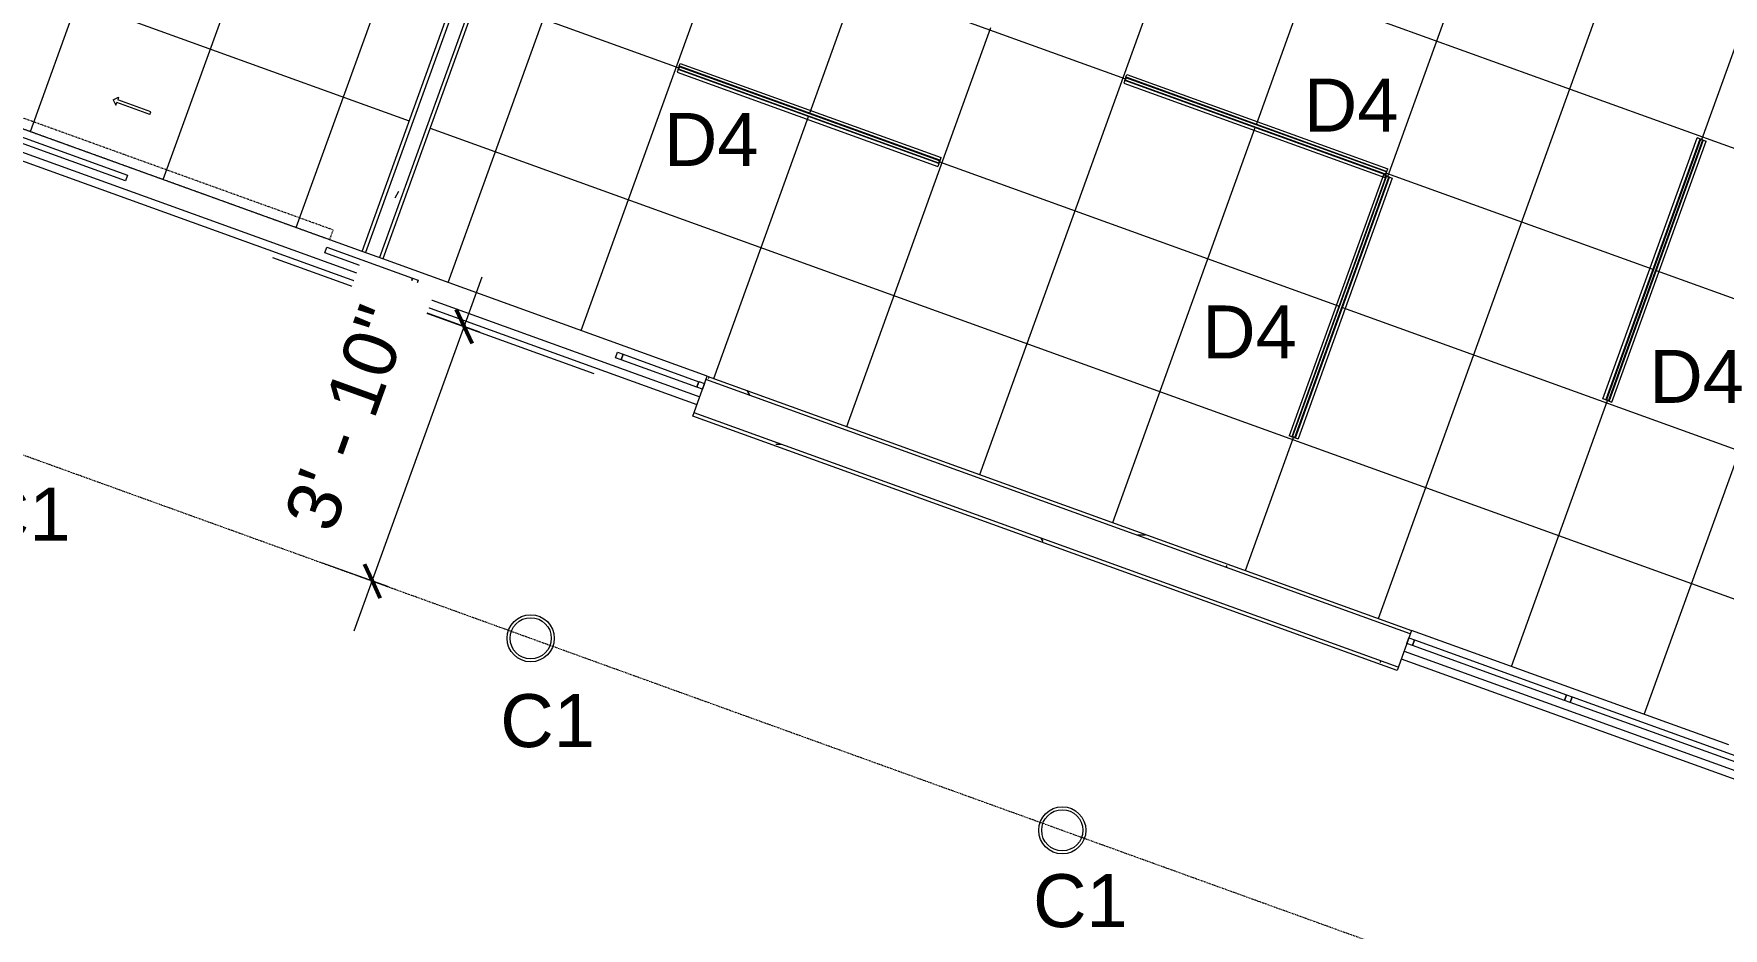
# Model space of a CAD drawing. Header units: inches. Extents: x -2332 to 1043, y -456 to 2193.
# Drawn here: x -556.1 to -269.1, y 347.9 to 499.8 of the extents above; entities that cross this region are included whole.
import ezdxf

# ---------------------------------------------------------------- set-up
doc = ezdxf.new("R2010")
doc.units = ezdxf.units.IN
doc.header["$MEASUREMENT"] = 0
doc.linetypes.add('Center 1_4_', pattern=[0.53125, 0.25, -0.09375, 0.09375, -0.09375])
doc.linetypes.add('Dash 1_16_', pattern=[0.125, 0.0625, -0.0625])
for name, color, linetype, lineweight in [('A-ANNO-DIMS', 211, 'Continuous', 9), ('A-ANNO-DIMS-96', 211, 'Continuous', 9), ('A-CLNG', 13, 'Continuous', 13), ('A-CLNG-PATT', 13, 'Continuous', 13), ('A-DETL-CNTR', 5, 'Center 1_4_', 9), ('A-DETL-GENF', 92, 'Continuous', 9), ('A-DETL-THIN', 151, 'Continuous', 9), ('A-DOOR', 31, 'Continuous', 13), ('A-GLAZ-CURT', 52, 'Continuous', 13), ('A-GLAZ-CWMG', 51, 'Continuous', 13), ('A-WALL', 113, 'Continuous', 13), ('A-WALL-PATT', 111, 'Continuous', 13), ('E-LITE-EQPM', 33, 'Continuous', 9), ('E-LITE-EQPM-IDEN', 33, 'Continuous', 9), ('I-WALL', 2, 'Continuous', 13)]:
    doc.layers.add(name, color=color, linetype=linetype, lineweight=lineweight)
doc.styles.add('Arial', font='arial.ttf', dxfattribs={"height": 9})
doc.styles.add('Swis721 Lt BT_2', font='swissl.ttf', dxfattribs={"height": 9})
doc.dimstyles.new('OTJ_-_3_32__Linear__1_2__Tolerance_1', dxfattribs={"dimscale": 12, "dimtxt": 9.497835, "dimasz": 0.375, "dimexe": 0.75, "dimexo": 0.5, "dimgap": 0.5, "dimtad": 1, "dimdec": 1, "dimrnd": 0.5, "dimzin": 3, "dimdsep": 46, "dimlunit": 4, "dimtxsty": 'Swis721 Lt BT_2', "dimblk1": 'OBLIQUE', "dimblk2": 'OBLIQUE', "dimsah": 1, "dimcen": 0.09, "dimdle": 0.75, "dimazin": 0, "dimtfac": 1, "dimtdec": 4, "dimtix": 1, "dimtmove": 0, "dimatfit": 3, "dimfxl": 1, "dimtvp": 1, "dimtfill": 1, "dimfrac": 2, "dimtolj": 1, "dimtzin": 0, "dimarcsym": 2})
pattern_1 = [(0, (0, 0), (30.72, 7.68), [1.267, -21.773, 1.267, -21.773, -122.88]), (0, (0, 0), (30.72, 7.68), [-46.08, 1.267, -44.813, 1.267, -21.773, -53.76]), (0, (0, 0), (30.72, 7.68), [-115.2, 1.267, -14.093, 1.267, -37.133]), (120, (11.52, 3.84), (-22.011075, 22.7643), [1.267, -21.773, 1.267, -21.773, -122.88]), (120, (11.52, 3.84), (-22.011075, 22.7643), [-46.08, 1.267, -44.813, 1.267, -21.773, -53.76]), (120, (11.52, 3.84), (-22.011075, 22.7643), [-115.2, 1.267, -14.093, 1.267, -37.133]), (240, (15.36, 19.2), (-8.708925, -30.4443), [1.267, -21.773, 1.267, -21.773, -122.88]), (240, (15.36, 19.2), (-8.708925, -30.4443), [-46.08, 1.267, -44.813, 1.267, -21.773, -53.76]), (240, (15.36, 19.2), (-8.708925, -30.4443), [-115.2, 1.267, -14.093, 1.267, -37.133])]

# ---------------------------------------------------------------- blocks, each defined once
blk = doc.blocks.new('TBARLED SMARTLIGHT 9-16_DIFFUSING 2_ and 4_ - Type D_4_ 9_16 - Diffusing Lens-7718957-7TH FLOOR REFLECTED CEILING PLAN')
at = {"layer": 'E-LITE-EQPM'}
for p, q in [((-0.8, 23.56), (-0.8, -23.56)), ((-0.3, 23.56), (-0.8, 23.56)), ((-0.3, 23.56), (0.3, 23.56)), ((-0.3, 23.52), (-0.3, 23.56)), ((-0.3, 23.52), (-0.21, 23.52)), ((-0.3, -23.52), (-0.3, 23.52)), ((0.3, 23.52), (-0.3, 23.52)), ((-0.21, -23.52), (-0.21, 23.52)), ((-0.2, 23.5), (0.2, 23.5)), ((-0.2, -23.5), (-0.2, 23.5)), ((0.2, -23.5), (0.2, 23.5)), ((0.21, 23.52), (0.3, 23.52)), ((0.21, -23.52), (0.21, 23.52)), ((0.3, 23.56), (0.3, 23.52)), ((0.3, 23.56), (0.8, 23.56)), ((0.3, -23.52), (0.3, 23.52)), ((0.8, 23.56), (0.8, -23.56)), ((-0.3, -23.56), (-0.8, -23.56)), ((-0.21, -23.52), (-0.3, -23.52)), ((-0.3, -23.52), (0.3, -23.52)), ((-0.3, -23.56), (-0.3, -23.52)), ((0.3, -23.56), (-0.3, -23.56)), ((0.2, -23.5), (-0.2, -23.5)), ((0.3, -23.52), (0.21, -23.52)), ((0.3, -23.52), (0.3, -23.56)), ((0.3, -23.56), (0.8, -23.56))]:
    blk.add_line(p, q, dxfattribs=at)
blk = doc.blocks.new('TBARLED SMARTLIGHT 9-16_DIFFUSING 2_ and 4_ - Type D_4_ 9_16 - Diffusing Lens-V32-7TH FLOOR REFLECTED CEILING PLAN')
at = {"layer": 'E-LITE-EQPM'}
for p, q in [((-0.8, 23.56), (-0.8, -23.56)), ((-0.3, 23.56), (-0.8, 23.56)), ((-0.3, 23.56), (0.3, 23.56)), ((-0.3, 23.52), (-0.3, 23.56)), ((-0.3, 23.52), (-0.21, 23.52)), ((-0.3, -23.52), (-0.3, 23.52)), ((0.3, 23.52), (-0.3, 23.52)), ((-0.21, -23.52), (-0.21, 23.52)), ((-0.2, 23.5), (0.2, 23.5)), ((-0.2, -23.5), (-0.2, 23.5)), ((0.2, -23.5), (0.2, 23.5)), ((0.21, 23.52), (0.3, 23.52)), ((0.21, -23.52), (0.21, 23.52)), ((0.3, 23.56), (0.3, 23.52)), ((0.3, 23.56), (0.8, 23.56)), ((0.3, -23.52), (0.3, 23.52)), ((0.8, 23.56), (0.8, -23.56)), ((-0.3, -23.56), (-0.8, -23.56)), ((-0.21, -23.52), (-0.3, -23.52)), ((-0.3, -23.52), (0.3, -23.52)), ((-0.3, -23.56), (-0.3, -23.52)), ((0.3, -23.56), (-0.3, -23.56)), ((0.2, -23.5), (-0.2, -23.5)), ((0.3, -23.52), (0.21, -23.52)), ((0.3, -23.52), (0.3, -23.56)), ((0.3, -23.56), (0.8, -23.56))]:
    blk.add_line(p, q, dxfattribs=at)
blk = doc.blocks.new('Barn Door - Glass Door - D13 - DEMOUNTABLE SLIDER-40_ x 96_-8564952-7TH FLOOR REFLECTED CEILING PLAN')
at = {"layer": 'A-DETL-GENF'}
for p, q in [((24.62, -11.75), (23.91, -11.04)), ((23.91, -11.04), (23.91, -11.5)), ((17.91, -11.5), (17.91, -12)), ((17.91, -11.5), (23.91, -11.5)), ((17.91, -12), (23.91, -12)), ((24.62, -11.75), (23.91, -12.46)), ((23.91, -12.46), (23.91, -12))]:
    blk.add_line(p, q, dxfattribs=at)
at = {"layer": 'A-DOOR', "linetype": 'Dash 1_16_', "lineweight": 9}
for p, q in [((-18, -1.87), (54, -1.87)), ((-18, -3.62), (-18, -1.87)), ((54, -3.62), (54, -1.87)), ((-18, -3.62), (54, -3.62))]:
    blk.add_line(p, q, dxfattribs=at)
blk = doc.blocks.new('DOWN LIGHT - Type C_L-PENDANT_FOCAL POINT 3_5 CYLINDER-9613399-7TH FLOOR REFLECTED CEILING PLAN')
at = {"layer": 'E-LITE-EQPM'}
for radius in [4, 3.5]:
    blk.add_circle((-0.125, 0), radius, dxfattribs=at)
blk = doc.blocks.new('System Panel - Glazed-9681166-7TH FLOOR REFLECTED CEILING PLAN')
at = {"layer": 'A-GLAZ-CURT'}
for p, q in [((-18.95, -0.5), (-18.95, 0.5)), ((-18.95, 0.5), (18.95, 0.5)), ((18.95, 0.5), (18.95, -0.5)), ((18.95, -0.5), (-18.95, -0.5))]:
    blk.add_line(p, q, dxfattribs=at)
blk = doc.blocks.new('System Panel - Glazed-9765812-7TH FLOOR REFLECTED CEILING PLAN')
at = {"layer": 'A-GLAZ-CURT'}
for p, q in [((-7.75, -0.5), (-7.75, 0.5)), ((-7.75, 0.5), (7.75, 0.5)), ((7.75, 0.5), (7.75, -0.5)), ((7.75, -0.5), (-7.75, -0.5))]:
    blk.add_line(p, q, dxfattribs=at)
blk = doc.blocks.new('System Panel - Glazed-9767064-7TH FLOOR REFLECTED CEILING PLAN')
at = {"layer": 'A-GLAZ-CURT'}
for p, q in [((-6.86, -0.5), (-6.86, 0.5)), ((-6.86, 0.5), (6.86, 0.5)), ((6.86, 0.5), (6.86, -0.5)), ((6.86, -0.5), (-6.86, -0.5))]:
    blk.add_line(p, q, dxfattribs=at)
blk = doc.blocks.new('Rectangular Mullion - 1_ x 1_ SQUARE-8462063-7TH FLOOR REFLECTED CEILING PLAN')
at = {"layer": 'A-GLAZ-CWMG', "lineweight": 20}
for p, q in [((0, 0.5), (-1, 0.5)), ((-1, 0.5), (-1, -0.5)), ((0, -0.5), (0, 0.5)), ((-1, -0.5), (0, -0.5))]:
    blk.add_line(p, q, dxfattribs=at)
blk = doc.blocks.new('Rectangular Mullion - 1_ x 1_ SQUARE-9681154-7TH FLOOR REFLECTED CEILING PLAN')
at = {"layer": 'A-GLAZ-CWMG', "lineweight": 20}
for p, q in [((-1, 0.5), (0, 0.5)), ((-1, -0.5), (-1, 0.5)), ((0, 0.5), (0, -0.5)), ((0, -0.5), (-1, -0.5))]:
    blk.add_line(p, q, dxfattribs=at)
blk = doc.blocks.new('Rectangular Mullion - 1_ x 1_ SQUARE-V43-7TH FLOOR REFLECTED CEILING PLAN')
at = {"layer": 'A-GLAZ-CWMG', "lineweight": 20}
for p, q in [((0, 0.5), (-1, 0.5)), ((-1, 0.5), (-1, -0.5)), ((0, -0.5), (0, 0.5)), ((-1, -0.5), (0, -0.5))]:
    blk.add_line(p, q, dxfattribs=at)
blk = doc.blocks.new('System Panel - Glazed-9766801-7TH FLOOR REFLECTED CEILING PLAN')
at = {"layer": 'A-GLAZ-CURT'}
for p, q in [((-13.75, -0.5), (-13.75, 0.5)), ((-13.75, 0.5), (13.75, 0.5)), ((13.75, 0.5), (13.75, -0.5)), ((13.75, -0.5), (-13.75, -0.5))]:
    blk.add_line(p, q, dxfattribs=at)
blk = doc.blocks.new('System Panel - Glazed-9766819-7TH FLOOR REFLECTED CEILING PLAN')
at = {"layer": 'A-GLAZ-CURT'}
for p, q in [((-28.98, -0.5), (-28.98, 0.5)), ((-28.98, 0.5), (28.98, 0.5)), ((28.98, 0.5), (28.98, -0.5)), ((28.98, -0.5), (-28.98, -0.5))]:
    blk.add_line(p, q, dxfattribs=at)
blk = doc.blocks.new('Rectangular Mullion - 1_ x 1_ SQUARE-V44-7TH FLOOR REFLECTED CEILING PLAN')
at = {"layer": 'A-GLAZ-CWMG', "lineweight": 20}
for p, q in [((0.5, 0.5), (-0.5, 0.5)), ((-0.5, 0.5), (-0.5, -0.5)), ((0.5, -0.5), (0.5, 0.5)), ((-0.5, -0.5), (0.5, -0.5))]:
    blk.add_line(p, q, dxfattribs=at)
blk = doc.blocks.new('DIMBLOCK7-7TH FLOOR REFLECTED CEILING PLAN')
at = {"layer": 'A-ANNO-DIMS-96'}
for p, q in [((-501.65, 398.41), (-479.92, 458.56)), ((-480.32, 449.14), (-491.44, 453.15)), ((-482.97, 450.1), (-480.32, 449.14)), ((-495.94, 405.92), (-507.05, 409.93)), ((-498.59, 406.88), (-495.94, 405.92))]:
    blk.add_line(p, q, dxfattribs=at)
at = {"layer": 'A-ANNO-DIMS-96', "lineweight": 50}
for p, q in [((-482.97, 450.1), (-484.33, 452.98)), ((-482.97, 450.1), (-481.62, 447.21)), ((-498.59, 406.88), (-499.94, 409.76)), ((-498.59, 406.88), (-497.24, 403.99))]:
    blk.add_line(p, q, dxfattribs=at)
at = {"layer": 'A-ANNO-DIMS-96', "color": 0, "insert": (-513.79, 417.8), "char_height": 9, "width": 42.8759, "attachment_point": 1, "rotation": 70.1374, "line_spacing_factor": 1.005062, "style": 'Swis721 Lt BT_2', "bg_fill": 3, "box_fill_scale": 1.25, "bg_fill_color": 256, "bg_fill_true_color": 13158600, "bg_fill_transparency": 0}
blk.add_mtext('3\' - 10"', dxfattribs=at)
blk = doc.blocks.new('_Oblique')
at = {"color": 0, "linetype": 'ByBlock', "lineweight": -2}
blk.add_line((-0.5, -0.5), (0.5, 0.5), dxfattribs=at)

msp = doc.modelspace()

# ---------------------------------------------------------------- hatches: boundary and pattern name
at = {"layer": 'A-CLNG-PATT'}
h = msp.add_hatch(dxfattribs=at)
h.set_pattern_fill('FP_10', color=256, style=0, pattern_type=2)
h.set_pattern_definition([(250.146, (-524.21, 573.113), (-22.5735, 8.151), []), (160.146, (-524.21, 573.113), (8.151, 22.5735), [])])
h.paths.add_polyline_path([(-500.3385, 462.8636), (-443.42081, 620.49192), (-556.09117, 661.17584), (-569.1546, 624.99788), (-548.02578, 624.99788), (-548.02578, 600.99788), (-572.02578, 600.99788), (-572.02578, 617.04642), (-613.00887, 503.54752), (-502.2827, 463.56563)], flags=0)
h.paths.add_polyline_path([(-518.44934, 519.68643), (-562.77327, 535.69127), (-562.55803, 536.24142), (-518.24877, 520.24188), (-518.42487, 519.75419)], flags=0)
h.paths.add_polyline_path([(-510.29833, 542.25989), (-554.62226, 558.26473), (-554.40702, 558.81488), (-510.09777, 542.81534), (-510.27386, 542.32765)], flags=0)
h.paths.add_polyline_path([(-502.14733, 564.83335), (-546.47126, 580.83819), (-546.25602, 581.38834), (-501.94676, 565.3888), (-502.12286, 564.90111)], flags=0)
h.paths.add_polyline_path([(-493.99632, 587.40681), (-538.32025, 603.41165), (-538.10501, 603.9618), (-493.79576, 587.96226), (-493.97185, 587.47457)], flags=0)
h = msp.add_hatch(dxfattribs=at)
h.set_pattern_fill('FP_11', color=256, style=0, pattern_type=2)
h.set_pattern_definition([(250.146, (-408.105, 531.19), (-22.5735, 8.151), []), (160.146, (-408.105, 531.19), (8.151, 22.5735), [])])
h.paths.add_polyline_path([(-268.18048, 379.03412), (-224.02578, 501.31651), (-224.02578, 501.99788), (-223.77974, 501.99788), (-211.26278, 536.66244), (-439.89371, 619.21832), (-496.8114, 461.59001), (-278.00163, 382.58042)], flags=0)
h.paths.add_polyline_path([(-341.83771, 431.17649), (-342.39316, 431.37705), (-326.35207, 475.68789), (-325.83287, 475.50042), (-341.82179, 431.22058)], flags=0)
h.paths.add_polyline_path([(-288.53979, 437.44794), (-289.09523, 437.6485), (-273.0904, 481.97243), (-272.53495, 481.77187), (-288.52387, 437.49202)], flags=0)
h.paths.add_polyline_path([(-326.47379, 475.88306), (-370.79772, 491.8879), (-370.58248, 492.43805), (-326.27322, 476.43851), (-326.44932, 475.95082)], flags=0)
h.paths.add_polyline_path([(-402.34518, 477.76261), (-446.66911, 493.76745), (-446.45387, 494.3176), (-402.14461, 478.31806), (-402.32071, 477.83037)], flags=0)
h.paths.add_polyline_path([(-393.25608, 500.77642), (-393.81153, 500.97699), (-377.80669, 545.30092), (-377.25124, 545.10035), (-393.24016, 500.82051)], flags=0)
h.paths.add_polyline_path([(-256.87385, 527.30143), (-301.19778, 543.30626), (-300.98254, 543.85642), (-256.67329, 527.85687), (-256.84938, 527.36919)], flags=0)
h.paths.add_polyline_path([(-332.58803, 528.70093), (-376.91196, 544.70577), (-376.68962, 545.25335), (-332.38747, 529.25638), (-332.56356, 528.76869)], flags=0)
h.paths.add_polyline_path([(-430.252, 539.6519), (-430.80745, 539.85246), (-414.80261, 584.17639), (-414.24716, 583.97582), (-430.23608, 539.69598)], flags=0)
h.paths.add_polyline_path([(-369.74115, 568.05645), (-414.06508, 584.06129), (-413.84984, 584.61144), (-369.54059, 568.6119), (-369.71669, 568.12422)], flags=0)
at = {"layer": 'A-WALL-PATT', "lineweight": 9}
h = msp.add_hatch(dxfattribs=at)
h.set_pattern_fill('FP_1', color=256, style=0, pattern_type=2)
h.set_pattern_definition(pattern_1)
h.paths.add_polyline_path([(-499.75065, 462.65134), (-442.83296, 620.27965), (-443.42081, 620.49192), (-500.3385, 462.8636)], flags=0)
h = msp.add_hatch(dxfattribs=at)
h.set_pattern_fill('FP_1', color=256, style=0, pattern_type=2)
h.set_pattern_definition(pattern_1)
h.paths.add_polyline_path([(-497.39925, 461.80227), (-440.48156, 619.43059), (-442.83296, 620.27965), (-499.75065, 462.65134)], flags=0)
h = msp.add_hatch(dxfattribs=at)
h.set_pattern_fill('FP_1', color=256, style=0, pattern_type=2)
h.set_pattern_definition(pattern_1)
h.paths.add_polyline_path([(-496.8114, 461.59001), (-439.89371, 619.21832), (-440.48156, 619.43059), (-497.39925, 461.80227)], flags=0)
h = msp.add_hatch(dxfattribs=at)
h.set_pattern_fill('FP_1', color=256, style=0, pattern_type=2)
h.set_pattern_definition(pattern_1)
h.paths.add_polyline_path([(-322.29512, 397.90977), (-322.08285, 398.49763), (-441.70671, 441.69236), (-441.91897, 441.10451), (-382.23488, 419.5533)], flags=0)
h = msp.add_hatch(dxfattribs=at)
h.set_pattern_fill('FP_1', color=256, style=0, pattern_type=2)
h.set_pattern_definition(pattern_1)
h.paths.add_polyline_path([(-324.54514, 391.67856), (-324.33287, 392.26641), (-443.95673, 435.46115), (-444.16899, 434.8733), (-326.17313, 392.26641)], flags=0)

# ---------------------------------------------------------------- linework, layer by layer
at = {"layer": 'A-CLNG'}
for p, q in [((-707.39071, 532.14449), (-443.45824, 436.84165)), ((-500.3385, 462.8636), (-613.00887, 503.54752)), ((-441.70671, 441.69236), (-496.8114, 461.59001)), ((-268.18048, 379.03412), (-322.08285, 398.49763)), ((-323.83439, 393.64691), (-154.51496, 332.5077))]:
    msp.add_line(p, q, dxfattribs=at)
at = {"layer": 'A-DETL-CNTR'}
msp.add_line((-1121.44327, 631.8863), (461.38791, 60.07747), dxfattribs=at)
at = {"layer": 'A-DETL-THIN'}
msp.add_line((-515.51899, 461.85275), (-460.96941, 442.14633), dxfattribs=at)
at = {"layer": 'A-WALL'}
for p, q in [((-442.83296, 620.27965), (-499.75065, 462.65134)), ((-440.48156, 619.43059), (-497.39925, 461.80227)), ((-322.29512, 397.90977), (-441.91897, 441.10451)), ((-324.33287, 392.26641), (-443.95673, 435.46115))]:
    msp.add_line(p, q, dxfattribs=at)
at = {"layer": 'I-WALL'}
for p, q in [((-500.3385, 462.8636), (-443.42081, 620.49192)), ((-439.89371, 619.21832), (-496.8114, 461.59001)), ((-496.8114, 461.59001), (-500.3385, 462.8636)), ((-444.16899, 434.8733), (-441.70671, 441.69236)), ((-441.70671, 441.69236), (-322.08285, 398.49763)), ((-324.54514, 391.67856), (-444.16899, 434.8733)), ((-322.08285, 398.49763), (-324.54514, 391.67856))]:
    msp.add_line(p, q, dxfattribs=at)
at = {"layer": 'I-WALL', "lineweight": 9}
for p, q in [((-706.91277, 533.46811), (-442.9803, 438.16526)), ((-323.35645, 394.97052), (-175.57086, 341.60692))]:
    msp.add_line(p, q, dxfattribs=at)

# ---------------------------------------------------------------- block references
at = {"layer": 'A-DOOR', "rotation": 160.1459571155227}
msp.add_blockref('Barn Door - Glass Door - D13 - DEMOUNTABLE SLIDER-40_ x 96_-8564952-7TH FLOOR REFLECTED CEILING PLAN', (-523.43119, 469.2086), dxfattribs=at)
at = {"layer": 'A-GLAZ-CURT', "lineweight": 9}
for name, p, rotation in [('System Panel - Glazed-9681166-7TH FLOOR REFLECTED CEILING PLAN', (-558.18741, 481.75866), 340.1459571155228), ('System Panel - Glazed-9765812-7TH FLOOR REFLECTED CEILING PLAN', (-499.21175, 460.46325), 340.1459571155228), ('System Panel - Glazed-9767064-7TH FLOOR REFLECTED CEILING PLAN', (-449.73258, 442.59692), 340.1459571155228), ('System Panel - Glazed-9766801-7TH FLOOR REFLECTED CEILING PLAN', (-308.84638, 391.7246), 160.1459571155227), ('System Panel - Glazed-9766819-7TH FLOOR REFLECTED CEILING PLAN', (-267.71761, 376.8735), 160.1459571155227)]:
    msp.add_blockref(name, p, dxfattribs=dict(at, rotation=rotation))
at = {"layer": 'A-GLAZ-CWMG', "lineweight": 9, "extrusion": (0, 0, -1)}
for name, p, rotation in [('Rectangular Mullion - 1_ x 1_ SQUARE-8462063-7TH FLOOR REFLECTED CEILING PLAN', (490.98184, 457.49153), 199.8540428844773), ('Rectangular Mullion - 1_ x 1_ SQUARE-8462063-7TH FLOOR REFLECTED CEILING PLAN', (442.34351, 439.92881), 199.8540428844773), ('Rectangular Mullion - 1_ x 1_ SQUARE-V43-7TH FLOOR REFLECTED CEILING PLAN', (322.71965, 396.73407), 19.85404288447728), ('Rectangular Mullion - 1_ x 1_ SQUARE-V44-7TH FLOOR REFLECTED CEILING PLAN', (295.44339, 386.88494), 19.85404288447728)]:
    msp.add_blockref(name, p, dxfattribs=dict(at, rotation=rotation))
at = {"layer": 'A-GLAZ-CWMG', "lineweight": 9, "rotation": 160.1459571155227}
msp.add_blockref('Rectangular Mullion - 1_ x 1_ SQUARE-9681154-7TH FLOOR REFLECTED CEILING PLAN', (-457.12165, 445.26502), dxfattribs=at)
at = {"layer": 'E-LITE-EQPM', "extrusion": (0, 0, -1)}
for name, p, rotation in [('TBARLED SMARTLIGHT 9-16_DIFFUSING 2_ and 4_ - Type D_4_ 9_16 - Diffusing Lens-7718957-7TH FLOOR REFLECTED CEILING PLAN', (424.40686, 486.04276), 289.8540428844772), ('TBARLED SMARTLIGHT 9-16_DIFFUSING 2_ and 4_ - Type D_4_ 9_16 - Diffusing Lens-7718957-7TH FLOOR REFLECTED CEILING PLAN', (348.53547, 484.1632), 289.8540428844772), ('TBARLED SMARTLIGHT 9-16_DIFFUSING 2_ and 4_ - Type D_4_ 9_16 - Diffusing Lens-V32-7TH FLOOR REFLECTED CEILING PLAN', (280.81509, 459.71018), 199.8540428844774), ('TBARLED SMARTLIGHT 9-16_DIFFUSING 2_ and 4_ - Type D_4_ 9_16 - Diffusing Lens-V32-7TH FLOOR REFLECTED CEILING PLAN', (334.11302, 453.43873), 19.85404288447721)]:
    msp.add_blockref(name, p, dxfattribs=dict(at, rotation=rotation))
at = {"layer": 'E-LITE-EQPM', "rotation": 70.13739187773493}
for p in [(-471.65318, 397.26773), (-381.36421, 364.65021)]:
    msp.add_blockref('DOWN LIGHT - Type C_L-PENDANT_FOCAL POINT 3_5 CYLINDER-9613399-7TH FLOOR REFLECTED CEILING PLAN', p, dxfattribs=at)

# ---------------------------------------------------------------- texts
at = {"layer": 'E-LITE-EQPM-IDEN', "char_height": 9, "width": 19.695, "attachment_point": 1, "style": 'Arial'}
for s, insert in [('D4', (-340.38608, 492.21949)), ('D4', (-449.06107, 486.38252)), ('D4', (-357.644, 453.67798)), ('D4', (-281.69638, 446.14201)), ('C1', (-565.92624, 422.7282)), ('C1', (-476.8614, 387.66242)), ('C1', (-386.36841, 357.08512))]:
    msp.add_mtext(s, dxfattribs=dict(at, insert=insert))

# ---------------------------------------------------------------- next in the draw order: dimensions: what is measured, and where the dimension line sits
at = {"layer": 'A-ANNO-DIMS'}
dim = msp.add_linear_dim(base=(-482.97392, 450.09562), p1=(-501.58024, 407.95644), p2=(-485.9666, 451.17674), angle=70.1373919, dimstyle='OTJ_-_3_32__Linear__1_2__Tolerance_1', override={"dimpost": '<>', "dimfxl": 45.954109}, dxfattribs=at)
dim.commit()
dim.dimension.update_dxf_attribs({"geometry": 'DIMBLOCK7-7TH FLOOR REFLECTED CEILING PLAN', "text_midpoint": (-500.77389, 432.09556)})

doc.saveas('drawing.dxf')
